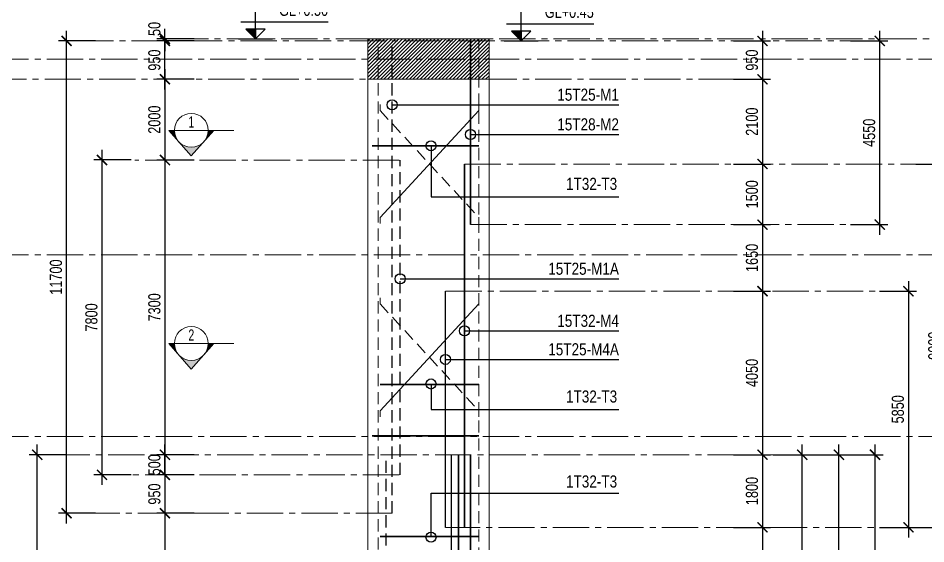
# Model space of a CAD drawing. Header units: millimetres. Extents: x 2746337 to 7547699, y -363432 to 15720.
# Drawn here: x 2871188 to 2893677, y -206403 to -193381 of the extents above; entities that cross this region are included whole.
import ezdxf
from ezdxf.enums import TextEntityAlignment as Align

# ---------------------------------------------------------------- set-up
doc = ezdxf.new("R2010")
doc.units = ezdxf.units.MM
doc.header["$LTSCALE"] = 1200
doc.header["$PDMODE"] = 3
for name, pattern in [('CENTER2', [1.125, 0.75, -0.125, 0.125, -0.125]), ('CONTINOUS', [0]), ('HIDDEN', [0.375, 0.25, -0.125])]:
    doc.linetypes.add(name, pattern=pattern)
for name, color, linetype, lineweight in [('1', 9, 'Continuous', 13), ('BOUND', 3, 'Continuous', 20), ('C1CO', 4, 'Continuous', 35), ('ENOTE', 2, 'Continuous', 15), ('Grid line', 160, 'CENTER2', 5), ('HIDE', 8, 'HIDDEN', 13), ('K-THUOC', 1, 'Continuous', 18), ('LEADER', 8, 'Continuous', 9), ('T1CO', 4, 'Continuous', 20), ('T1HI', 4, 'HIDDEN', 13), ('TCCO', 4, 'Continuous', 35), ('TCHI', 4, 'HIDDEN', 30), ('TEXTMA', 2, 'Continuous', 13)]:
    doc.layers.add(name, color=color, linetype=linetype, lineweight=lineweight)
for name, color, linetype in [('CDC.02.DIM', 1, 'Continuous'), ('CDC.06.TEXT', 2, 'Continuous'), ('CDC.10.HATCH', 251, 'Continuous')]:
    doc.layers.add(name, color=color, linetype=linetype)
doc.styles.add('DB_Arial', font='arial.ttf', dxfattribs={"width": 0.8})
doc.styles.add('SMTEXT', font='arial.ttf', dxfattribs={"width": 0.75})
doc.styles.add('TEXTVN', font='VHELVCN.TTF', dxfattribs={"width": 0.8})
doc.dimstyles.new('BSV1-100', dxfattribs={"dimtxt": 300, "dimasz": 250, "dimexe": 200, "dimexo": 0, "dimgap": 108, "dimtad": 1, "dimdec": 0, "dimdsep": 46, "dimtxsty": 'SMTEXT', "dimblk": 'ARCHTICK', "dimcen": 100, "dimdle": 250, "dimclrd": 256, "dimclre": 256, "dimclrt": 1, "dimadec": 0, "dimazin": 0, "dimtfac": 1, "dimtdec": 0, "dimtix": 1, "dimtmove": 2, "dimatfit": 3, "dimfxl": 720, "dimfxlon": 1, "dimtolj": 1, "dimtzin": 0, "dimarcsym": 0})
doc.dimstyles.new('BSV25', dxfattribs={"dimtxt": 300, "dimasz": 250, "dimexe": 200, "dimexo": 0, "dimgap": 108, "dimtad": 1, "dimdec": 0, "dimlfac": 0.25, "dimdsep": 46, "dimtxsty": 'SMTEXT', "dimblk": 'ARCHTICK', "dimcen": 100, "dimdle": 250, "dimclrd": 256, "dimclre": 256, "dimclrt": 2, "dimadec": 0, "dimazin": 0, "dimtfac": 1, "dimtdec": 0, "dimtix": 1, "dimtmove": 2, "dimatfit": 3, "dimfxl": 800, "dimfxlon": 1, "dimtolj": 1, "dimtzin": 0, "dimarcsym": 0})

# ---------------------------------------------------------------- blocks, each defined once
blk = doc.blocks.new('_ArchTick')
at = {"color": 0, "linetype": 'ByBlock', "const_width": 0.15}
blk.add_lwpolyline([(-0.5, -0.5), (0.5, 0.5)], dxfattribs=at)
blk = doc.blocks.new('*D1327')
at = {"layer": 'Defpoints', "color": 0, "transparency": 16777216}
for p in [(2879855, -203245), (2866096, -206245), (2879855, -206245)]:
    blk.add_point(p, dxfattribs=at)
at = {"layer": 'K-THUOC', "lineweight": -2, "transparency": 16777216}
for p, q in [((2866096, -202995), (2866096, -206495)), ((2866816, -203245), (2865896, -203245)), ((2866816, -206245), (2865896, -206245))]:
    blk.add_line(p, q, dxfattribs=at)
at = {"layer": 'K-THUOC', "lineweight": -2, "transparency": 16777216, "xscale": 250, "yscale": 250, "zscale": 250}
for p, rotation in [((2866096, -203245), 90), ((2866096, -206245), 270)]:
    blk.add_blockref('_ArchTick', p, dxfattribs=dict(at, rotation=rotation))
at = {"layer": 'K-THUOC', "color": 1, "transparency": 16777216, "char_height": 300, "attachment_point": 5, "rotation": 90, "style": 'SMTEXT'}
for s, insert in [('\\A1;T12a200-L1,L2,L3', (2866384, -204745)), ('\\A1;3000', (2865834, -204745))]:
    blk.add_mtext(s, dxfattribs=dict(at, insert=insert))
blk = doc.blocks.new('*D1328')
at = {"layer": 'Defpoints', "color": 0, "transparency": 16777216}
for p in [(2879855, -206245), (2866096, -220395), (2872898, -220395)]:
    blk.add_point(p, dxfattribs=at)
at = {"layer": 'K-THUOC', "lineweight": -2, "transparency": 16777216}
for p, q in [((2866096, -205995), (2866096, -220645)), ((2866816, -206245), (2865896, -206245)), ((2866816, -220395), (2865896, -220395))]:
    blk.add_line(p, q, dxfattribs=at)
at = {"layer": 'K-THUOC', "lineweight": -2, "transparency": 16777216, "xscale": 250, "yscale": 250, "zscale": 250}
for p, rotation in [((2866096, -206245), 90), ((2866096, -220395), 270)]:
    blk.add_blockref('_ArchTick', p, dxfattribs=dict(at, rotation=rotation))
at = {"layer": 'K-THUOC', "color": 1, "transparency": 16777216, "char_height": 300, "attachment_point": 5, "rotation": 90, "style": 'SMTEXT'}
for s, insert in [('\\A1;T12a300-L1,L2,L3', (2866384, -213320)), ('\\A1;14150', (2865835, -213320))]:
    blk.add_mtext(s, dxfattribs=dict(at, insert=insert))
blk = doc.blocks.new('SIGSEC')
at = {"layer": '1', "lineweight": 9}
h = blk.add_hatch(color=256, dxfattribs=at)
h.dxf.hatch_style = 1
h.paths.add_polyline_path([(-420, 0), (-560, 0), (-315, -278, -0.182676)])
h = blk.add_hatch(color=256, dxfattribs=at)
h.dxf.hatch_style = 1
h.paths.add_polyline_path([(560, 0), (420, 0, -0.182676), (315, -278)])
h = blk.add_hatch(color=256, dxfattribs=at)
h.dxf.hatch_style = 1
h.paths.add_polyline_path([(315, -278, -0.451416), (-315, -278), (0, -635)])
at = {"layer": '1', "lineweight": 9, "elevation": 0}
blk.add_lwpolyline([(1050, 0), (-560, 0), (0, -635), (560, 0)], dxfattribs=at)
at = {"layer": '1', "lineweight": 9}
blk.add_circle((0, 0), 420, dxfattribs=at)
at = {"layer": 'BOUND', "lineweight": 9, "style": 'TEXTVN', "width": 0.8}
blk.add_attdef('SEC', text='', height=280, dxfattribs=at).set_placement((0, 210, 0), align=Align.MIDDLE_CENTER)
blk = doc.blocks.new('*D1329')
at = {"layer": 'Defpoints', "color": 0, "transparency": 16777216}
for p in [(2866646, -194895), (2866096, -203245), (2879855, -203245)]:
    blk.add_point(p, dxfattribs=at)
at = {"layer": 'K-THUOC', "lineweight": -2, "transparency": 16777216}
for p, q in [((2866096, -194645), (2866096, -203495)), ((2866646, -194895), (2865896, -194895)), ((2866816, -203245), (2865896, -203245))]:
    blk.add_line(p, q, dxfattribs=at)
at = {"layer": 'K-THUOC', "lineweight": -2, "transparency": 16777216, "xscale": 250, "yscale": 250, "zscale": 250}
for p, rotation in [((2866096, -194895), 90), ((2866096, -203245), 270)]:
    blk.add_blockref('_ArchTick', p, dxfattribs=dict(at, rotation=rotation))
at = {"layer": 'K-THUOC', "color": 1, "transparency": 16777216, "char_height": 300, "attachment_point": 5, "rotation": 90, "style": 'SMTEXT'}
for s, insert in [('\\A1;T12a300-L1,L2,L3', (2866384, -199070)), ('\\A1;8350', (2865834, -199070))]:
    blk.add_mtext(s, dxfattribs=dict(at, insert=insert))
blk = doc.blocks.new('*D1330')
at = {"layer": 'Defpoints', "color": 0, "transparency": 16777216}
for p in [(2865643, -194395), (2865080, -199245), (2897740, -199245)]:
    blk.add_point(p, dxfattribs=at)
at = {"layer": 'K-THUOC', "lineweight": -2, "transparency": 16777216}
for p, q in [((2865080, -194145), (2865080, -199495)), ((2865643, -194395), (2864880, -194395)), ((2865800, -199245), (2864880, -199245))]:
    blk.add_line(p, q, dxfattribs=at)
at = {"layer": 'K-THUOC', "lineweight": -2, "transparency": 16777216, "xscale": 250, "yscale": 250, "zscale": 250}
for p, rotation in [((2865080, -194395), 90), ((2865080, -199245), 270)]:
    blk.add_blockref('_ArchTick', p, dxfattribs=dict(at, rotation=rotation))
at = {"layer": 'K-THUOC', "color": 1, "transparency": 16777216, "insert": (2864819, -196820), "char_height": 300, "attachment_point": 5, "rotation": 90, "style": 'SMTEXT'}
blk.add_mtext('\\A1;4850', dxfattribs=at)
blk = doc.blocks.new('*D1331')
at = {"layer": 'Defpoints', "color": 0, "transparency": 16777216}
for p in [(2897740, -199245), (2865080, -203745), (2897724, -203745)]:
    blk.add_point(p, dxfattribs=at)
at = {"layer": 'K-THUOC', "lineweight": -2, "transparency": 16777216}
for p, q in [((2865080, -198995), (2865080, -203995)), ((2865800, -199245), (2864880, -199245)), ((2865800, -203745), (2864880, -203745))]:
    blk.add_line(p, q, dxfattribs=at)
at = {"layer": 'K-THUOC', "lineweight": -2, "transparency": 16777216, "xscale": 250, "yscale": 250, "zscale": 250}
for p, rotation in [((2865080, -199245), 90), ((2865080, -203745), 270)]:
    blk.add_blockref('_ArchTick', p, dxfattribs=dict(at, rotation=rotation))
at = {"layer": 'K-THUOC', "color": 1, "transparency": 16777216, "insert": (2864819, -201495), "char_height": 300, "attachment_point": 5, "rotation": 90, "style": 'SMTEXT'}
blk.add_mtext('\\A1;4500', dxfattribs=at)
blk = doc.blocks.new('*D1332')
at = {"layer": 'Defpoints', "color": 0, "transparency": 16777216}
for p in [(2896467, -203745), (2865080, -207545), (2897724, -207545)]:
    blk.add_point(p, dxfattribs=at)
at = {"layer": 'K-THUOC', "lineweight": -2, "transparency": 16777216}
for p, q in [((2865080, -203495), (2865080, -207795)), ((2865800, -203745), (2864880, -203745)), ((2865800, -207545), (2864880, -207545))]:
    blk.add_line(p, q, dxfattribs=at)
at = {"layer": 'K-THUOC', "lineweight": -2, "transparency": 16777216, "xscale": 250, "yscale": 250, "zscale": 250}
for p, rotation in [((2865080, -203745), 90), ((2865080, -207545), 270)]:
    blk.add_blockref('_ArchTick', p, dxfattribs=dict(at, rotation=rotation))
at = {"layer": 'K-THUOC', "color": 1, "transparency": 16777216, "insert": (2864819, -205645), "char_height": 300, "attachment_point": 5, "rotation": 90, "style": 'SMTEXT'}
blk.add_mtext('\\A1;3800', dxfattribs=at)
blk = doc.blocks.new('*D1333')
at = {"layer": 'Defpoints', "color": 0, "transparency": 16777216}
for p in [(2882505, -193945), (2882855, -194895), (2889630, -194895)]:
    blk.add_point(p, dxfattribs=at)
at = {"layer": 'K-THUOC', "lineweight": -2, "transparency": 16777216}
for p, q in [((2889630, -193695), (2889630, -195145)), ((2888910, -193945), (2889830, -193945)), ((2888910, -194895), (2889830, -194895))]:
    blk.add_line(p, q, dxfattribs=at)
at = {"layer": 'K-THUOC', "lineweight": -2, "transparency": 16777216, "xscale": 250, "yscale": 250, "zscale": 250}
for p, rotation in [((2889630, -193945), 90), ((2889630, -194895), 270)]:
    blk.add_blockref('_ArchTick', p, dxfattribs=dict(at, rotation=rotation))
at = {"layer": 'K-THUOC', "color": 1, "transparency": 16777216, "insert": (2889369, -194420), "char_height": 300, "attachment_point": 5, "rotation": 90, "style": 'SMTEXT'}
blk.add_mtext('\\A1;950', dxfattribs=at)
blk = doc.blocks.new('*D1334')
at = {"layer": 'Defpoints', "color": 0, "transparency": 16777216}
for p in [(2882855, -196995), (2882855, -198495), (2889630, -198495)]:
    blk.add_point(p, dxfattribs=at)
at = {"layer": 'K-THUOC', "lineweight": -2, "transparency": 16777216}
for p, q in [((2889630, -196745), (2889630, -198745)), ((2888910, -196995), (2889830, -196995)), ((2888910, -198495), (2889830, -198495))]:
    blk.add_line(p, q, dxfattribs=at)
at = {"layer": 'K-THUOC', "lineweight": -2, "transparency": 16777216, "xscale": 250, "yscale": 250, "zscale": 250}
for p, rotation in [((2889630, -196995), 90), ((2889630, -198495), 270)]:
    blk.add_blockref('_ArchTick', p, dxfattribs=dict(at, rotation=rotation))
at = {"layer": 'K-THUOC', "color": 1, "transparency": 16777216, "insert": (2889369, -197745), "char_height": 300, "attachment_point": 5, "rotation": 90, "style": 'SMTEXT'}
blk.add_mtext('\\A1;1500', dxfattribs=at)
blk = doc.blocks.new('*D1335')
at = {"layer": 'Defpoints', "color": 0, "transparency": 16777216}
for p in [(2882855, -198495), (2882855, -200145), (2889630, -200145)]:
    blk.add_point(p, dxfattribs=at)
at = {"layer": 'K-THUOC', "lineweight": -2, "transparency": 16777216}
for p, q in [((2889630, -198245), (2889630, -200395)), ((2888910, -198495), (2889830, -198495)), ((2888910, -200145), (2889830, -200145))]:
    blk.add_line(p, q, dxfattribs=at)
at = {"layer": 'K-THUOC', "lineweight": -2, "transparency": 16777216, "xscale": 250, "yscale": 250, "zscale": 250}
for p, rotation in [((2889630, -198495), 90), ((2889630, -200145), 270)]:
    blk.add_blockref('_ArchTick', p, dxfattribs=dict(at, rotation=rotation))
at = {"layer": 'K-THUOC', "color": 1, "transparency": 16777216, "insert": (2889369, -199320), "char_height": 300, "attachment_point": 5, "rotation": 90, "style": 'SMTEXT'}
blk.add_mtext('\\A1;1650', dxfattribs=at)
blk = doc.blocks.new('*D1336')
at = {"layer": 'Defpoints', "color": 0, "transparency": 16777216}
for p in [(2882855, -200145), (2882855, -204195), (2889630, -204195)]:
    blk.add_point(p, dxfattribs=at)
at = {"layer": 'K-THUOC', "lineweight": -2, "transparency": 16777216}
for p, q in [((2889630, -199895), (2889630, -204445)), ((2888910, -200145), (2889830, -200145)), ((2888910, -204195), (2889830, -204195))]:
    blk.add_line(p, q, dxfattribs=at)
at = {"layer": 'K-THUOC', "lineweight": -2, "transparency": 16777216, "xscale": 250, "yscale": 250, "zscale": 250}
for p, rotation in [((2889630, -200145), 90), ((2889630, -204195), 270)]:
    blk.add_blockref('_ArchTick', p, dxfattribs=dict(at, rotation=rotation))
at = {"layer": 'K-THUOC', "color": 1, "transparency": 16777216, "insert": (2889369, -202170), "char_height": 300, "attachment_point": 5, "rotation": 90, "style": 'SMTEXT'}
blk.add_mtext('\\A1;4050', dxfattribs=at)
blk = doc.blocks.new('*D1337')
at = {"layer": 'Defpoints', "color": 0, "transparency": 16777216}
for p in [(2882855, -204195), (2882855, -205995), (2889630, -205995)]:
    blk.add_point(p, dxfattribs=at)
at = {"layer": 'K-THUOC', "lineweight": -2, "transparency": 16777216}
for p, q in [((2889630, -203945), (2889630, -206245)), ((2888910, -204195), (2889830, -204195)), ((2888910, -205995), (2889830, -205995))]:
    blk.add_line(p, q, dxfattribs=at)
at = {"layer": 'K-THUOC', "lineweight": -2, "transparency": 16777216, "xscale": 250, "yscale": 250, "zscale": 250}
for p, rotation in [((2889630, -204195), 90), ((2889630, -205995), 270)]:
    blk.add_blockref('_ArchTick', p, dxfattribs=dict(at, rotation=rotation))
at = {"layer": 'K-THUOC', "color": 1, "transparency": 16777216, "insert": (2889369, -205095), "char_height": 300, "attachment_point": 5, "rotation": 90, "style": 'SMTEXT'}
blk.add_mtext('\\A1;1800', dxfattribs=at)
blk = doc.blocks.new('*D1338')
at = {"layer": 'Defpoints', "color": 0, "transparency": 16777216}
for p in [(2882855, -205995), (2882855, -213195), (2889630, -213195)]:
    blk.add_point(p, dxfattribs=at)
at = {"layer": 'K-THUOC', "lineweight": -2, "transparency": 16777216}
for p, q in [((2889630, -205745), (2889630, -213445)), ((2888910, -205995), (2889830, -205995)), ((2888910, -213195), (2889830, -213195))]:
    blk.add_line(p, q, dxfattribs=at)
at = {"layer": 'K-THUOC', "lineweight": -2, "transparency": 16777216, "xscale": 250, "yscale": 250, "zscale": 250}
for p, rotation in [((2889630, -205995), 90), ((2889630, -213195), 270)]:
    blk.add_blockref('_ArchTick', p, dxfattribs=dict(at, rotation=rotation))
at = {"layer": 'K-THUOC', "color": 1, "transparency": 16777216, "insert": (2889369, -209595), "char_height": 300, "attachment_point": 5, "rotation": 90, "style": 'SMTEXT'}
blk.add_mtext('\\A1;7200', dxfattribs=at)
blk = doc.blocks.new('*D1343')
at = {"layer": 'Defpoints', "color": 0, "transparency": 16777216}
for p in [(2881804, -204195), (2892417, -204195), (2881804, -215895)]:
    blk.add_point(p, dxfattribs=at)
at = {"layer": 'K-THUOC', "lineweight": -2, "transparency": 16777216}
for p, q in [((2892417, -216145), (2892417, -203945)), ((2891697, -204195), (2892617, -204195)), ((2891697, -215895), (2892617, -215895))]:
    blk.add_line(p, q, dxfattribs=at)
at = {"layer": 'K-THUOC', "lineweight": -2, "transparency": 16777216, "xscale": 250, "yscale": 250, "zscale": 250}
for p, rotation in [((2892417, -204195), 90), ((2892417, -215895), 270)]:
    blk.add_blockref('_ArchTick', p, dxfattribs=dict(at, rotation=rotation))
at = {"layer": 'K-THUOC', "color": 1, "transparency": 16777216, "insert": (2892156, -210045), "char_height": 300, "attachment_point": 5, "rotation": 90, "style": 'SMTEXT'}
blk.add_mtext('\\A1;11700', dxfattribs=at)
blk = doc.blocks.new('*D1344')
at = {"layer": 'Defpoints', "color": 0, "transparency": 16777216}
for p in [(2883069, -196995), (2894148, -196995), (2883069, -205995)]:
    blk.add_point(p, dxfattribs=at)
at = {"layer": 'K-THUOC', "lineweight": -2, "transparency": 16777216}
for p, q in [((2894148, -206245), (2894148, -196745)), ((2893428, -196995), (2894348, -196995)), ((2893428, -205995), (2894348, -205995))]:
    blk.add_line(p, q, dxfattribs=at)
at = {"layer": 'K-THUOC', "lineweight": -2, "transparency": 16777216, "xscale": 250, "yscale": 250, "zscale": 250}
for p, rotation in [((2894148, -196995), 90), ((2894148, -205995), 270)]:
    blk.add_blockref('_ArchTick', p, dxfattribs=dict(at, rotation=rotation))
at = {"layer": 'K-THUOC', "color": 1, "transparency": 16777216, "insert": (2893887, -201495), "char_height": 300, "attachment_point": 5, "rotation": 90, "style": 'SMTEXT'}
blk.add_mtext('\\A1;9000', dxfattribs=at)
blk = doc.blocks.new('*D1345')
at = {"layer": 'Defpoints', "color": 0, "transparency": 16777216}
for p in [(2882505, -193945), (2892533, -193945), (2882505, -198495)]:
    blk.add_point(p, dxfattribs=at)
at = {"layer": 'K-THUOC', "lineweight": -2, "transparency": 16777216}
for p, q in [((2892533, -198745), (2892533, -193695)), ((2891813, -193945), (2892733, -193945)), ((2891813, -198495), (2892733, -198495))]:
    blk.add_line(p, q, dxfattribs=at)
at = {"layer": 'K-THUOC', "lineweight": -2, "transparency": 16777216, "xscale": 250, "yscale": 250, "zscale": 250}
for p, rotation in [((2892533, -193945), 90), ((2892533, -198495), 270)]:
    blk.add_blockref('_ArchTick', p, dxfattribs=dict(at, rotation=rotation))
at = {"layer": 'K-THUOC', "color": 1, "transparency": 16777216, "insert": (2892272, -196220), "char_height": 300, "attachment_point": 5, "rotation": 90, "style": 'SMTEXT'}
blk.add_mtext('\\A1;4550', dxfattribs=at)
blk = doc.blocks.new('*D1346')
at = {"layer": 'Defpoints', "color": 0, "transparency": 16777216}
for p in [(2881504, -204195), (2891524, -204195), (2881504, -214195)]:
    blk.add_point(p, dxfattribs=at)
at = {"layer": 'K-THUOC', "lineweight": -2, "transparency": 16777216}
for p, q in [((2891524, -214445), (2891524, -203945)), ((2890804, -204195), (2891724, -204195)), ((2890804, -214195), (2891724, -214195))]:
    blk.add_line(p, q, dxfattribs=at)
at = {"layer": 'K-THUOC', "lineweight": -2, "transparency": 16777216, "xscale": 250, "yscale": 250, "zscale": 250}
for p, rotation in [((2891524, -204195), 90), ((2891524, -214195), 270)]:
    blk.add_blockref('_ArchTick', p, dxfattribs=dict(at, rotation=rotation))
at = {"layer": 'K-THUOC', "color": 1, "transparency": 16777216, "insert": (2891263, -209195), "char_height": 300, "attachment_point": 5, "rotation": 90, "style": 'SMTEXT'}
blk.add_mtext('\\A1;10000', dxfattribs=at)
blk = doc.blocks.new('*D1347')
at = {"layer": 'Defpoints', "color": 0, "transparency": 16777216}
for p in [(2882098, -204195), (2890614, -204195), (2882098, -213195)]:
    blk.add_point(p, dxfattribs=at)
at = {"layer": 'K-THUOC', "lineweight": -2, "transparency": 16777216}
for p, q in [((2890614, -213445), (2890614, -203945)), ((2889894, -204195), (2890814, -204195)), ((2889894, -213195), (2890814, -213195))]:
    blk.add_line(p, q, dxfattribs=at)
at = {"layer": 'K-THUOC', "lineweight": -2, "transparency": 16777216, "xscale": 250, "yscale": 250, "zscale": 250}
for p, rotation in [((2890614, -204195), 90), ((2890614, -213195), 270)]:
    blk.add_blockref('_ArchTick', p, dxfattribs=dict(at, rotation=rotation))
at = {"layer": 'K-THUOC', "color": 1, "transparency": 16777216, "insert": (2890353, -208695), "char_height": 300, "attachment_point": 5, "rotation": 90, "style": 'SMTEXT'}
blk.add_mtext('\\A1;9000', dxfattribs=at)
blk = doc.blocks.new('*D1348')
at = {"layer": 'Defpoints', "color": 0, "transparency": 16777216}
for p in [(2874825, -193945), (2879855, -193945), (2879855, -194895)]:
    blk.add_point(p, dxfattribs=at)
at = {"layer": 'K-THUOC', "lineweight": -2, "transparency": 16777216}
for p, q in [((2874825, -195145), (2874825, -193695)), ((2875545, -193945), (2874625, -193945)), ((2875545, -194895), (2874625, -194895))]:
    blk.add_line(p, q, dxfattribs=at)
at = {"layer": 'K-THUOC', "lineweight": -2, "transparency": 16777216, "xscale": 250, "yscale": 250, "zscale": 250}
for p, rotation in [((2874825, -193945), 90), ((2874825, -194895), 270)]:
    blk.add_blockref('_ArchTick', p, dxfattribs=dict(at, rotation=rotation))
at = {"layer": 'K-THUOC', "color": 1, "transparency": 16777216, "insert": (2874564, -194420), "char_height": 300, "attachment_point": 5, "rotation": 90, "style": 'SMTEXT'}
blk.add_mtext('\\A1;950', dxfattribs=at)
blk = doc.blocks.new('*D1349')
at = {"layer": 'Defpoints', "color": 0, "transparency": 16777216}
for p in [(2879831, -196895), (2874825, -204195), (2879831, -204195)]:
    blk.add_point(p, dxfattribs=at)
at = {"layer": 'K-THUOC', "lineweight": -2, "transparency": 16777216}
for p, q in [((2874825, -196645), (2874825, -204445)), ((2875545, -196895), (2874625, -196895)), ((2875545, -204195), (2874625, -204195))]:
    blk.add_line(p, q, dxfattribs=at)
at = {"layer": 'K-THUOC', "lineweight": -2, "transparency": 16777216, "xscale": 250, "yscale": 250, "zscale": 250}
for p, rotation in [((2874825, -196895), 90), ((2874825, -204195), 270)]:
    blk.add_blockref('_ArchTick', p, dxfattribs=dict(at, rotation=rotation))
at = {"layer": 'K-THUOC', "color": 1, "transparency": 16777216, "insert": (2874564, -200545), "char_height": 300, "attachment_point": 5, "rotation": 90, "style": 'SMTEXT'}
blk.add_mtext('\\A1;7300', dxfattribs=at)
blk = doc.blocks.new('*D1350')
at = {"layer": 'Defpoints', "color": 0, "transparency": 16777216}
for p in [(2879831, -205645), (2874825, -208595), (2879831, -208595)]:
    blk.add_point(p, dxfattribs=at)
at = {"layer": 'K-THUOC', "lineweight": -2, "transparency": 16777216}
for p, q in [((2874825, -205395), (2874825, -208845)), ((2875545, -205645), (2874625, -205645)), ((2875545, -208595), (2874625, -208595))]:
    blk.add_line(p, q, dxfattribs=at)
at = {"layer": 'K-THUOC', "lineweight": -2, "transparency": 16777216, "xscale": 250, "yscale": 250, "zscale": 250}
for p, rotation in [((2874825, -205645), 90), ((2874825, -208595), 270)]:
    blk.add_blockref('_ArchTick', p, dxfattribs=dict(at, rotation=rotation))
at = {"layer": 'K-THUOC', "color": 1, "transparency": 16777216, "insert": (2874564, -207120), "char_height": 300, "attachment_point": 5, "rotation": 90, "style": 'SMTEXT'}
blk.add_mtext('\\A1;2950', dxfattribs=at)
blk = doc.blocks.new('*D1352')
at = {"layer": 'Defpoints', "color": 0, "transparency": 16777216}
for p in [(2871660, -204195), (2880031, -204195), (2880031, -215895)]:
    blk.add_point(p, dxfattribs=at)
at = {"layer": 'K-THUOC', "lineweight": -2, "transparency": 16777216}
for p, q in [((2871660, -216145), (2871660, -203945)), ((2872380, -204195), (2871460, -204195)), ((2872380, -215895), (2871460, -215895))]:
    blk.add_line(p, q, dxfattribs=at)
at = {"layer": 'K-THUOC', "lineweight": -2, "transparency": 16777216, "xscale": 250, "yscale": 250, "zscale": 250}
for p, rotation in [((2871660, -204195), 90), ((2871660, -215895), 270)]:
    blk.add_blockref('_ArchTick', p, dxfattribs=dict(at, rotation=rotation))
at = {"layer": 'K-THUOC', "color": 1, "transparency": 16777216, "insert": (2871399, -210045), "char_height": 300, "attachment_point": 5, "rotation": 90, "style": 'SMTEXT'}
blk.add_mtext('\\A1;11700', dxfattribs=at)
blk = doc.blocks.new('*D1353')
at = {"layer": 'Defpoints', "color": 0, "transparency": 16777216}
for p in [(2872387, -193945), (2877604, -193945), (2877604, -205645)]:
    blk.add_point(p, dxfattribs=at)
at = {"layer": 'K-THUOC', "lineweight": -2, "transparency": 16777216}
for p, q in [((2872387, -205895), (2872387, -193695)), ((2873107, -193945), (2872187, -193945)), ((2873107, -205645), (2872187, -205645))]:
    blk.add_line(p, q, dxfattribs=at)
at = {"layer": 'K-THUOC', "lineweight": -2, "transparency": 16777216, "xscale": 250, "yscale": 250, "zscale": 250}
for p, rotation in [((2872387, -193945), 90), ((2872387, -205645), 270)]:
    blk.add_blockref('_ArchTick', p, dxfattribs=dict(at, rotation=rotation))
at = {"layer": 'K-THUOC', "color": 1, "transparency": 16777216, "insert": (2872125, -199795), "char_height": 300, "attachment_point": 5, "rotation": 90, "style": 'SMTEXT'}
blk.add_mtext('\\A1;11700', dxfattribs=at)
blk = doc.blocks.new('*D1354')
at = {"layer": 'Defpoints', "color": 0, "transparency": 16777216}
for p in [(2877847, -196894), (2873265, -204694), (2877847, -204694)]:
    blk.add_point(p, dxfattribs=at)
at = {"layer": 'K-THUOC', "lineweight": -2, "transparency": 16777216}
for p, q in [((2873265, -196644), (2873265, -204944)), ((2873985, -196894), (2873065, -196894)), ((2873985, -204694), (2873065, -204694))]:
    blk.add_line(p, q, dxfattribs=at)
at = {"layer": 'K-THUOC', "lineweight": -2, "transparency": 16777216, "xscale": 250, "yscale": 250, "zscale": 250}
for p, rotation in [((2873265, -196894), 90), ((2873265, -204694), 270)]:
    blk.add_blockref('_ArchTick', p, dxfattribs=dict(at, rotation=rotation))
at = {"layer": 'K-THUOC', "color": 1, "transparency": 16777216, "insert": (2873004, -200794), "char_height": 300, "attachment_point": 5, "rotation": 90, "style": 'SMTEXT'}
blk.add_mtext('\\A1;7800', dxfattribs=at)
blk = doc.blocks.new('*D1355')
at = {"layer": 'Defpoints', "color": 0, "transparency": 16777216}
for p in [(2877455, -204695), (2874825, -205645), (2879831, -205645)]:
    blk.add_point(p, dxfattribs=at)
at = {"layer": 'K-THUOC', "lineweight": -2, "transparency": 16777216}
for p, q in [((2874825, -204445), (2874825, -205895)), ((2875545, -204695), (2874625, -204695)), ((2875545, -205645), (2874625, -205645))]:
    blk.add_line(p, q, dxfattribs=at)
at = {"layer": 'K-THUOC', "lineweight": -2, "transparency": 16777216, "xscale": 250, "yscale": 250, "zscale": 250}
for p, rotation in [((2874825, -204695), 90), ((2874825, -205645), 270)]:
    blk.add_blockref('_ArchTick', p, dxfattribs=dict(at, rotation=rotation))
at = {"layer": 'K-THUOC', "color": 1, "transparency": 16777216, "insert": (2874564, -205170), "char_height": 300, "attachment_point": 5, "rotation": 90, "style": 'SMTEXT'}
blk.add_mtext('\\A1;950', dxfattribs=at)
blk = doc.blocks.new('*D1356')
at = {"layer": 'Defpoints', "color": 0, "transparency": 16777216}
for p in [(2882855, -194895), (2882855, -196995), (2889630, -196995)]:
    blk.add_point(p, dxfattribs=at)
at = {"layer": 'K-THUOC', "lineweight": -2, "transparency": 16777216}
for p, q in [((2889630, -194645), (2889630, -197245)), ((2888910, -194895), (2889830, -194895)), ((2888910, -196995), (2889830, -196995))]:
    blk.add_line(p, q, dxfattribs=at)
at = {"layer": 'K-THUOC', "lineweight": -2, "transparency": 16777216, "xscale": 250, "yscale": 250, "zscale": 250}
for p, rotation in [((2889630, -194895), 90), ((2889630, -196995), 270)]:
    blk.add_blockref('_ArchTick', p, dxfattribs=dict(at, rotation=rotation))
at = {"layer": 'K-THUOC', "color": 1, "transparency": 16777216, "insert": (2889369, -195945), "char_height": 300, "attachment_point": 5, "rotation": 90, "style": 'SMTEXT'}
blk.add_mtext('\\A1;2100', dxfattribs=at)
blk = doc.blocks.new('*D1357')
at = {"layer": 'Defpoints', "color": 0, "transparency": 16777216}
for p in [(2879855, -194895), (2874825, -196895), (2879831, -196895)]:
    blk.add_point(p, dxfattribs=at)
at = {"layer": 'K-THUOC', "lineweight": -2, "transparency": 16777216}
for p, q in [((2874825, -194645), (2874825, -197145)), ((2875545, -194895), (2874625, -194895)), ((2875545, -196895), (2874625, -196895))]:
    blk.add_line(p, q, dxfattribs=at)
at = {"layer": 'K-THUOC', "lineweight": -2, "transparency": 16777216, "xscale": 250, "yscale": 250, "zscale": 250}
for p, rotation in [((2874825, -194895), 90), ((2874825, -196895), 270)]:
    blk.add_blockref('_ArchTick', p, dxfattribs=dict(at, rotation=rotation))
at = {"layer": 'K-THUOC', "color": 1, "transparency": 16777216, "insert": (2874564, -195895), "char_height": 300, "attachment_point": 5, "rotation": 90, "style": 'SMTEXT'}
blk.add_mtext('\\A1;2000', dxfattribs=at)
blk = doc.blocks.new('*D1360')
at = {"layer": 'Defpoints', "color": 0, "transparency": 16777216}
for p in [(2897483, -194895), (2891936, -220395), (2902651, -220395)]:
    blk.add_point(p, dxfattribs=at)
at = {"layer": 'K-THUOC', "lineweight": -2, "transparency": 16777216}
for p, q in [((2902651, -194645), (2902651, -220645)), ((2901931, -194895), (2902851, -194895)), ((2901931, -220395), (2902851, -220395))]:
    blk.add_line(p, q, dxfattribs=at)
at = {"layer": 'K-THUOC', "lineweight": -2, "transparency": 16777216, "xscale": 250, "yscale": 250, "zscale": 250}
for p, rotation in [((2902651, -194895), 90), ((2902651, -220395), 270)]:
    blk.add_blockref('_ArchTick', p, dxfattribs=dict(at, rotation=rotation))
at = {"layer": 'K-THUOC', "color": 1, "transparency": 16777216, "insert": (2902390, -207645), "char_height": 300, "attachment_point": 5, "rotation": 90, "style": 'SMTEXT'}
blk.add_mtext('\\A1;25500', dxfattribs=at)
blk = doc.blocks.new('*D1362')
at = {"layer": 'Defpoints', "color": 0, "transparency": 16777216}
for p in [(2896683, -194395), (2903712, -194395), (2891936, -220395)]:
    blk.add_point(p, dxfattribs=at)
at = {"layer": 'K-THUOC', "lineweight": -2, "transparency": 16777216}
for p, q in [((2903712, -220645), (2903712, -194145)), ((2902992, -194395), (2903912, -194395)), ((2902992, -220395), (2903912, -220395))]:
    blk.add_line(p, q, dxfattribs=at)
at = {"layer": 'K-THUOC', "lineweight": -2, "transparency": 16777216, "xscale": 250, "yscale": 250, "zscale": 250}
for p, rotation in [((2903712, -194395), 90), ((2903712, -220395), 270)]:
    blk.add_blockref('_ArchTick', p, dxfattribs=dict(at, rotation=rotation))
at = {"layer": 'K-THUOC', "color": 1, "transparency": 16777216, "insert": (2903451, -207395), "char_height": 300, "attachment_point": 5, "rotation": 90, "style": 'SMTEXT'}
blk.add_mtext('\\A1;26000', dxfattribs=at)
blk = doc.blocks.new('*D1364')
at = {"layer": 'Defpoints', "color": 0, "transparency": 16777216}
for p in [(2874825, -204195), (2879831, -204195), (2877455, -204695)]:
    blk.add_point(p, dxfattribs=at)
at = {"layer": 'K-THUOC', "lineweight": -2, "transparency": 16777216}
for p, q in [((2874825, -204195), (2874825, -203945)), ((2875545, -204195), (2874625, -204195)), ((2874825, -204695), (2874825, -204195)), ((2875545, -204695), (2874625, -204695)), ((2874825, -204695), (2874825, -204945))]:
    blk.add_line(p, q, dxfattribs=at)
at = {"layer": 'K-THUOC', "lineweight": -2, "transparency": 16777216, "xscale": 250, "yscale": 250, "zscale": 250}
for p, rotation in [((2874825, -204195), 270), ((2874825, -204695), 90)]:
    blk.add_blockref('_ArchTick', p, dxfattribs=dict(at, rotation=rotation))
at = {"layer": 'K-THUOC', "color": 1, "transparency": 16777216, "insert": (2874564, -204445), "char_height": 300, "attachment_point": 5, "rotation": 90, "style": 'SMTEXT'}
blk.add_mtext('\\A1;500', dxfattribs=at)
blk = doc.blocks.new('*D1365')
at = {"layer": 'Defpoints', "color": 0, "transparency": 16777216}
for p in [(2882769, -200145), (2882769, -205995), (2893246, -205995)]:
    blk.add_point(p, dxfattribs=at)
at = {"layer": 'K-THUOC', "lineweight": -2, "transparency": 16777216}
for p, q in [((2893246, -199895), (2893246, -206245)), ((2892526, -200145), (2893446, -200145)), ((2892526, -205995), (2893446, -205995))]:
    blk.add_line(p, q, dxfattribs=at)
at = {"layer": 'K-THUOC', "lineweight": -2, "transparency": 16777216, "xscale": 250, "yscale": 250, "zscale": 250}
for p, rotation in [((2893246, -200145), 90), ((2893246, -205995), 270)]:
    blk.add_blockref('_ArchTick', p, dxfattribs=dict(at, rotation=rotation))
at = {"layer": 'K-THUOC', "color": 1, "transparency": 16777216, "insert": (2892985, -203070), "char_height": 300, "attachment_point": 5, "rotation": 90, "style": 'SMTEXT'}
blk.add_mtext('\\A1;5850', dxfattribs=at)
blk = doc.blocks.new('lop2-type2')
at = {"layer": 'TCHI', "color": 6, "linetype": 'CONTINOUS'}
for p, q in [((2735120, -11600), (2735120, -5750)), ((2735270, -19800), (2735270, -9800))]:
    blk.add_line(p, q, dxfattribs=at)
blk = doc.blocks.new('lop1-type2')
at = {"layer": 'C1CO'}
for p, q in [((2730241, 450), (2730241, -4100)), ((2730091, -2600), (2730091, -11600)), ((2730241, -9800), (2730241, -21500)), ((2730041, -20150), (2730041, -26000))]:
    blk.add_line(p, q, dxfattribs=at)
at = {"layer": 'TCCO'}
blk.add_line((2729944, -9800), (2729944, -18800), dxfattribs=at)
blk = doc.blocks.new('T.lopđat-type 2')
at = {"layer": 'TCHI', "linetype": 'HIDDEN'}
for p, q in [((2968545, -11250), (2968545, 450)), ((2968395, -21500), (2968395, -9800)), ((2968545, -26000), (2968545, -20150))]:
    blk.add_line(p, q, dxfattribs=at)
at = {"layer": 'TCHI', "color": 6, "linetype": 'HIDDEN'}
for p, q in [((2968743, -10300), (2968743, -2500)), ((2968681, -20050), (2968681, -14200))]:
    blk.add_line(p, q, dxfattribs=at)
blk = doc.blocks.new('*D1404')
at = {"layer": 'Defpoints', "color": 0, "transparency": 16777216}
for p in [(2874825, -193895), (2879855, -193895), (2879855, -193945)]:
    blk.add_point(p, dxfattribs=at)
at = {"layer": 'K-THUOC', "lineweight": -2, "transparency": 16777216}
for p, q in [((2874825, -193895), (2874825, -193645)), ((2875545, -193895), (2874625, -193895)), ((2875545, -193945), (2874625, -193945)), ((2874825, -193945), (2874825, -193895)), ((2874825, -193945), (2874825, -194195))]:
    blk.add_line(p, q, dxfattribs=at)
at = {"layer": 'K-THUOC', "lineweight": -2, "transparency": 16777216, "xscale": 250, "yscale": 250, "zscale": 250}
for p, rotation in [((2874825, -193895), 270), ((2874825, -193945), 90)]:
    blk.add_blockref('_ArchTick', p, dxfattribs=dict(at, rotation=rotation))
at = {"layer": 'K-THUOC', "color": 1, "transparency": 16777216, "insert": (2874564, -193648), "char_height": 300, "attachment_point": 5, "rotation": 90, "style": 'SMTEXT'}
blk.add_mtext('\\A1;50', dxfattribs=at)
blk = doc.blocks.new('tag_cd')
at = {"layer": 'CDC.10.HATCH'}
blk.add_hatch(color=256, dxfattribs=at).paths.add_polyline_path([(180, 240), (420, 0), (420, 240)])
at = {"layer": 'CDC.02.DIM'}
for points in [[(420, 240), (420, 0), (660, 240), (180, 240), (420, 0), (420, 1020)], [(60, 420), (2220, 420)], [(0, 0), (840, 0)]]:
    blk.add_lwpolyline(points, dxfattribs=at)
at = {"layer": 'CDC.06.TEXT', "ltscale": 0.5, "style": 'SMTEXT', "width": 0.75}
blk.add_attdef('CD', text='', height=300, dxfattribs=at).set_placement((2220, 570), align=Align.RIGHT)

msp = doc.modelspace()

# ---------------------------------------------------------------- hatches: boundary and pattern name
at = {"layer": 'CDC.10.HATCH'}
h = msp.add_hatch(dxfattribs=at)
h.set_pattern_fill('ANSI31', color=256, scale=20)
h.set_pattern_definition([(45, (107390.9, -117062.94), (-44.9012806, 44.9012806), [])])
h.paths.add_polyline_path([(2879855.2, -194894.7), (2882855.2, -194894.7), (2882855.2, -193894.7), (2879855.2, -193894.7)])

# ---------------------------------------------------------------- linework, layer by layer
at = {"layer": 'BOUND'}
msp.add_line((2879855.2, -193984.7), (2879855.2, -239394.7), dxfattribs=at)
for points in [[(2879855.2, -194894.7), (2882855.2, -194894.7), (2882855.2, -193894.7), (2879855.2, -193894.7)], [(2879855.2, -239394.7), (2882855.2, -239394.7), (2882855.2, -194894.7), (2879855.2, -194894.7)]]:
    msp.add_lwpolyline(points, close=True, dxfattribs=at)
at = {"layer": 'C1CO'}
for p, q in [((2879955.2, -196541.7), (2882605.2, -196541.7)), ((2880155.2, -202459), (2882605.2, -202459)), ((2879955.2, -203723.4), (2882605.2, -203723.4)), ((2880155.2, -206219.5), (2882605.2, -206219.5))]:
    msp.add_line(p, q, dxfattribs=at)
at = {"layer": 'Grid line', "color": 2}
for p, q in [((2861098.5, -194394.7), (2896682.9, -194394.7)), ((2861098.5, -199244.7), (2897567.4, -199244.7)), ((2861098.5, -203744.7), (2897551.4, -203744.7))]:
    msp.add_line(p, q, dxfattribs=at)
at = {"layer": 'Grid line'}
for p, q in [((2888945.1, -194894.7), (2865867.9, -194894.7)), ((2880630.8, -196894.7), (2874078.8, -196894.7)), ((2882245.2, -196995), (2893434.9, -196995)), ((2882395.2, -198495), (2892733.1, -198495)), ((2881773.7, -200145), (2893434.9, -200145)), ((2872065.8, -204195), (2892616.8, -204195.4)), ((2880630.8, -204694.4), (2873646, -204694.7)), ((2880454.9, -205645), (2872709.7, -205645)), ((2893434.9, -205995), (2881773.7, -205995))]:
    msp.add_line(p, q, dxfattribs=at)
for points in [[(2872646.6, -193944.7), (2891933.3, -193944.7)], [(2875005, -193894.7), (2901872.3, -193894.7)]]:
    msp.add_lwpolyline(points, dxfattribs=at)
at = {"layer": 'HIDE'}
for p, q in [((2880105.2, -239394.7), (2880105.2, -193894.7)), ((2882605.2, -193894.7), (2882605.2, -239394.7))]:
    msp.add_line(p, q, dxfattribs=at)
at = {"layer": 'T1CO'}
for points in [[(2882605.2, -195520), (2882605.2, -195670), (2880155.2, -198320), (2880155.2, -198470)], [(2882605.2, -200310.8), (2882605.2, -200460.8), (2880155.2, -203110.8), (2880155.2, -203260.8)]]:
    msp.add_lwpolyline(points, dxfattribs=at)
at = {"layer": 'T1HI'}
for points in [[(2880155.2, -195520), (2880155.2, -195670), (2882605.2, -198320), (2882605.2, -198470)], [(2880155.2, -200310.8), (2880155.2, -200460.8), (2882605.2, -203110.8), (2882605.2, -203260.8)]]:
    msp.add_lwpolyline(points, dxfattribs=at)

# ---------------------------------------------------------------- block references
for name, p in [('T.lopđat-type 2', (-88089.7, -194394.7)), ('lop1-type2', (152154.4, -194394.7)), ('lop2-type2', (146653.5, -194394.7))]:
    msp.add_blockref(name, p)
at = {"layer": '1', "lineweight": 20}
for p, values in [((2875478.2, -196160.1), {'SEC': '1'}), ((2875478.2, -201440.1), {'SEC': '2'})]:
    msp.add_blockref('SIGSEC', p, dxfattribs=at).add_auto_attribs(values)
at = {"layer": 'ENOTE'}
for p, values in [((2876647, -193894.7), {'CD': 'GL+0.50'}), ((2883229.8, -193944.7), {'CD': 'GL+0.45'})]:
    msp.add_blockref('tag_cd', p, dxfattribs=at).add_auto_attribs(values)

# ---------------------------------------------------------------- texts
at = {"layer": 'TEXTMA', "style": 'DB_Arial', "width": 0.8}
for s, p in [('15T25-M1', (2886072.9, -195426.7)), ('15T28-M2', (2886072.9, -196161.7)), ('1T32-T3', (2886028.7, -197635.4)), ('15T25-M1A', (2886072.9, -199737.6)), ('15T32-M4', (2886072.9, -201027.8)), ('15T25-M4A', (2886072.9, -201733.9)), ('1T32-T3', (2886028.7, -202903.7)), ('1T32-T3', (2886028.7, -205007.9))]:
    msp.add_text(s, height=300, rotation=360, dxfattribs=at).set_placement(p, align=Align.RIGHT)

# ---------------------------------------------------------------- dimensions: what is measured, and where the dimension line sits
at = {"layer": 'K-THUOC'}
dim = msp.add_linear_dim(base=(2874825, -193894.7), p1=(2879855.2, -193944.7), p2=(2879855.2, -193894.7), angle=90, dimstyle='BSV1-100', dxfattribs=at)
dim.commit()
dim.dimension.update_dxf_attribs({"geometry": '*D1404', "text_midpoint": (2874563.8, -193647.9), "dimtype": 160})
for base, p1, p2, picture, middle in [((2872386.6, -193944.7), (2877604, -205645), (2877604, -193944.7), '*D1353', (2872125.5, -199794.9)), ((2874825, -193944.7), (2879855.2, -194894.7), (2879855.2, -193944.7), '*D1348', (2874563.8, -194419.7)), ((2889630.2, -194894.7), (2882505.2, -193944.7), (2882855.2, -194894.7), '*D1333', (2889369, -194419.7)), ((2892533.1, -193944.7), (2882505.2, -198495), (2882505.2, -193944.7), '*D1345', (2892272, -196219.9)), ((2865080.3, -199244.7), (2865642.7, -194394.7), (2897739.8, -199244.7), '*D1330', (2864819.2, -196819.7)), ((2903711.7, -194394.7), (2891936.3, -220394.7), (2896682.9, -194394.7), '*D1362', (2903450.5, -207394.7)), ((2874825, -196894.7), (2879855.2, -194894.7), (2879830.8, -196894.7), '*D1357', (2874563.8, -195894.7)), ((2889630.2, -196995), (2882855.2, -194894.7), (2882855.2, -196995), '*D1356', (2889369, -195944.9)), ((2902650.8, -220394.7), (2897482.9, -194894.7), (2891936.3, -220394.7), '*D1360', (2902389.7, -207644.7)), ((2873265, -204694.4), (2877847, -196894.4), (2877847, -204694.4), '*D1354', (2873003.8, -200794.4)), ((2874825, -204195), (2879830.8, -196894.7), (2879830.8, -204195), '*D1349', (2874563.7, -200544.9)), ((2889630.2, -198495), (2882855.2, -196995), (2882855.2, -198495), '*D1334', (2889369, -197745)), ((2894148.2, -196995), (2883068.6, -205995), (2883068.6, -196995), '*D1344', (2893887, -201495)), ((2889630.2, -200145), (2882855.2, -198495), (2882855.2, -200145), '*D1335', (2889369, -199320)), ((2865080.3, -203744.7), (2897739.8, -199244.7), (2897723.8, -203744.7), '*D1331', (2864819.2, -201494.7)), ((2893246.5, -205995), (2882768.6, -200145), (2882768.6, -205995), '*D1365', (2892985.3, -203070)), ((2889630.2, -204195), (2882855.2, -200145), (2882855.2, -204195), '*D1336', (2889369, -202170)), ((2865080.3, -207544.7), (2896467.2, -203744.7), (2897723.8, -207544.7), '*D1332', (2864819, -205644.7)), ((2871660.3, -204194.7), (2880030.8, -215894.7), (2880030.8, -204194.7), '*D1352', (2871399.2, -210044.7)), ((2874825, -204195), (2877455.2, -204694.7), (2879830.8, -204195), '*D1364', (2874563.8, -204444.9)), ((2891524.3, -204195), (2881503.8, -214194.7), (2881503.8, -204195), '*D1346', (2891263.2, -209194.9)), ((2892416.8, -204195), (2881803.8, -215894.7), (2881803.8, -204195), '*D1343', (2892155.7, -210044.9)), ((2890613.7153, -204195.2003), (2882098.4192, -213194.7099), (2882098.4192, -204195.2003), '*D1347', (2890352.5434, -208694.9551)), ((2889630.2, -205995), (2882855.2, -204195), (2882855.2, -205995), '*D1337', (2889369, -205095)), ((2874825, -205645), (2877455.2, -204694.7), (2879830.8, -205645), '*D1355', (2874563.8, -205169.9)), ((2874825, -208594.7), (2879830.8, -205645), (2879830.8, -208594.7), '*D1350', (2874563.8, -207119.9)), ((2889630.2, -213194.7), (2882855.2, -205995), (2882855.2, -213194.7), '*D1338', (2889369, -209594.9))]:
    dim = msp.add_linear_dim(base=base, p1=p1, p2=p2, angle=90, dimstyle='BSV1-100', dxfattribs=at)
    dim.commit()
    dim.dimension.update_dxf_attribs({"geometry": picture, "text_midpoint": middle})
for base, p1, p2, text, picture, middle in [((2866095.8, -203244.7), (2866645.8, -194894.7), (2879855.2, -203244.7), '<>\\XT12a300-L1,L2,L3', '*D1329', (2866095.8, -199069.7)), ((2866095.8, -206244.7), (2879855.2, -203244.7), (2879855.2, -206244.7), '<>\\XT12a200-L1,L2,L3', '*D1327', (2866095.8, -204744.7)), ((2866095.8, -220394.7), (2879855.2, -206244.7), (2872898.5, -220394.7), '<>\\XT12a300-L1,L2,L3', '*D1328', (2866095.8, -213319.7))]:
    dim = msp.add_linear_dim(base=base, p1=p1, p2=p2, angle=90, text=text, dimstyle='BSV1-100', dxfattribs=at)
    dim.commit()
    dim.dimension.update_dxf_attribs({"geometry": picture, "text_midpoint": middle})

# ---------------------------------------------------------------- leaders
at = {"layer": 'LEADER'}
for points in [[(2880451.8, -195526.7), (2886072.9, -195526.7)], [(2882395.2, -196261.7), (2886072.9, -196261.7)], [(2881416.7, -196541.7), (2881416.7, -197807), (2886072.9, -197807)], [(2880652.9, -199837.6), (2886072.9, -199837.6)], [(2882245.2, -201127.8), (2886072.9, -201127.8)], [(2881773.7, -201833.9), (2886072.9, -201833.9)], [(2881416.7, -202442.7), (2881416.7, -203075.3), (2886072.9, -203075.3)], [(2881416.7, -206235.9), (2881416.7, -205146.5), (2886072.9, -205146.5)]]:
    msp.add_leader(points, dimstyle='BSV25', override={"dimldrblk": 'Origin'}, dxfattribs=at)

doc.saveas('drawing.dxf')
